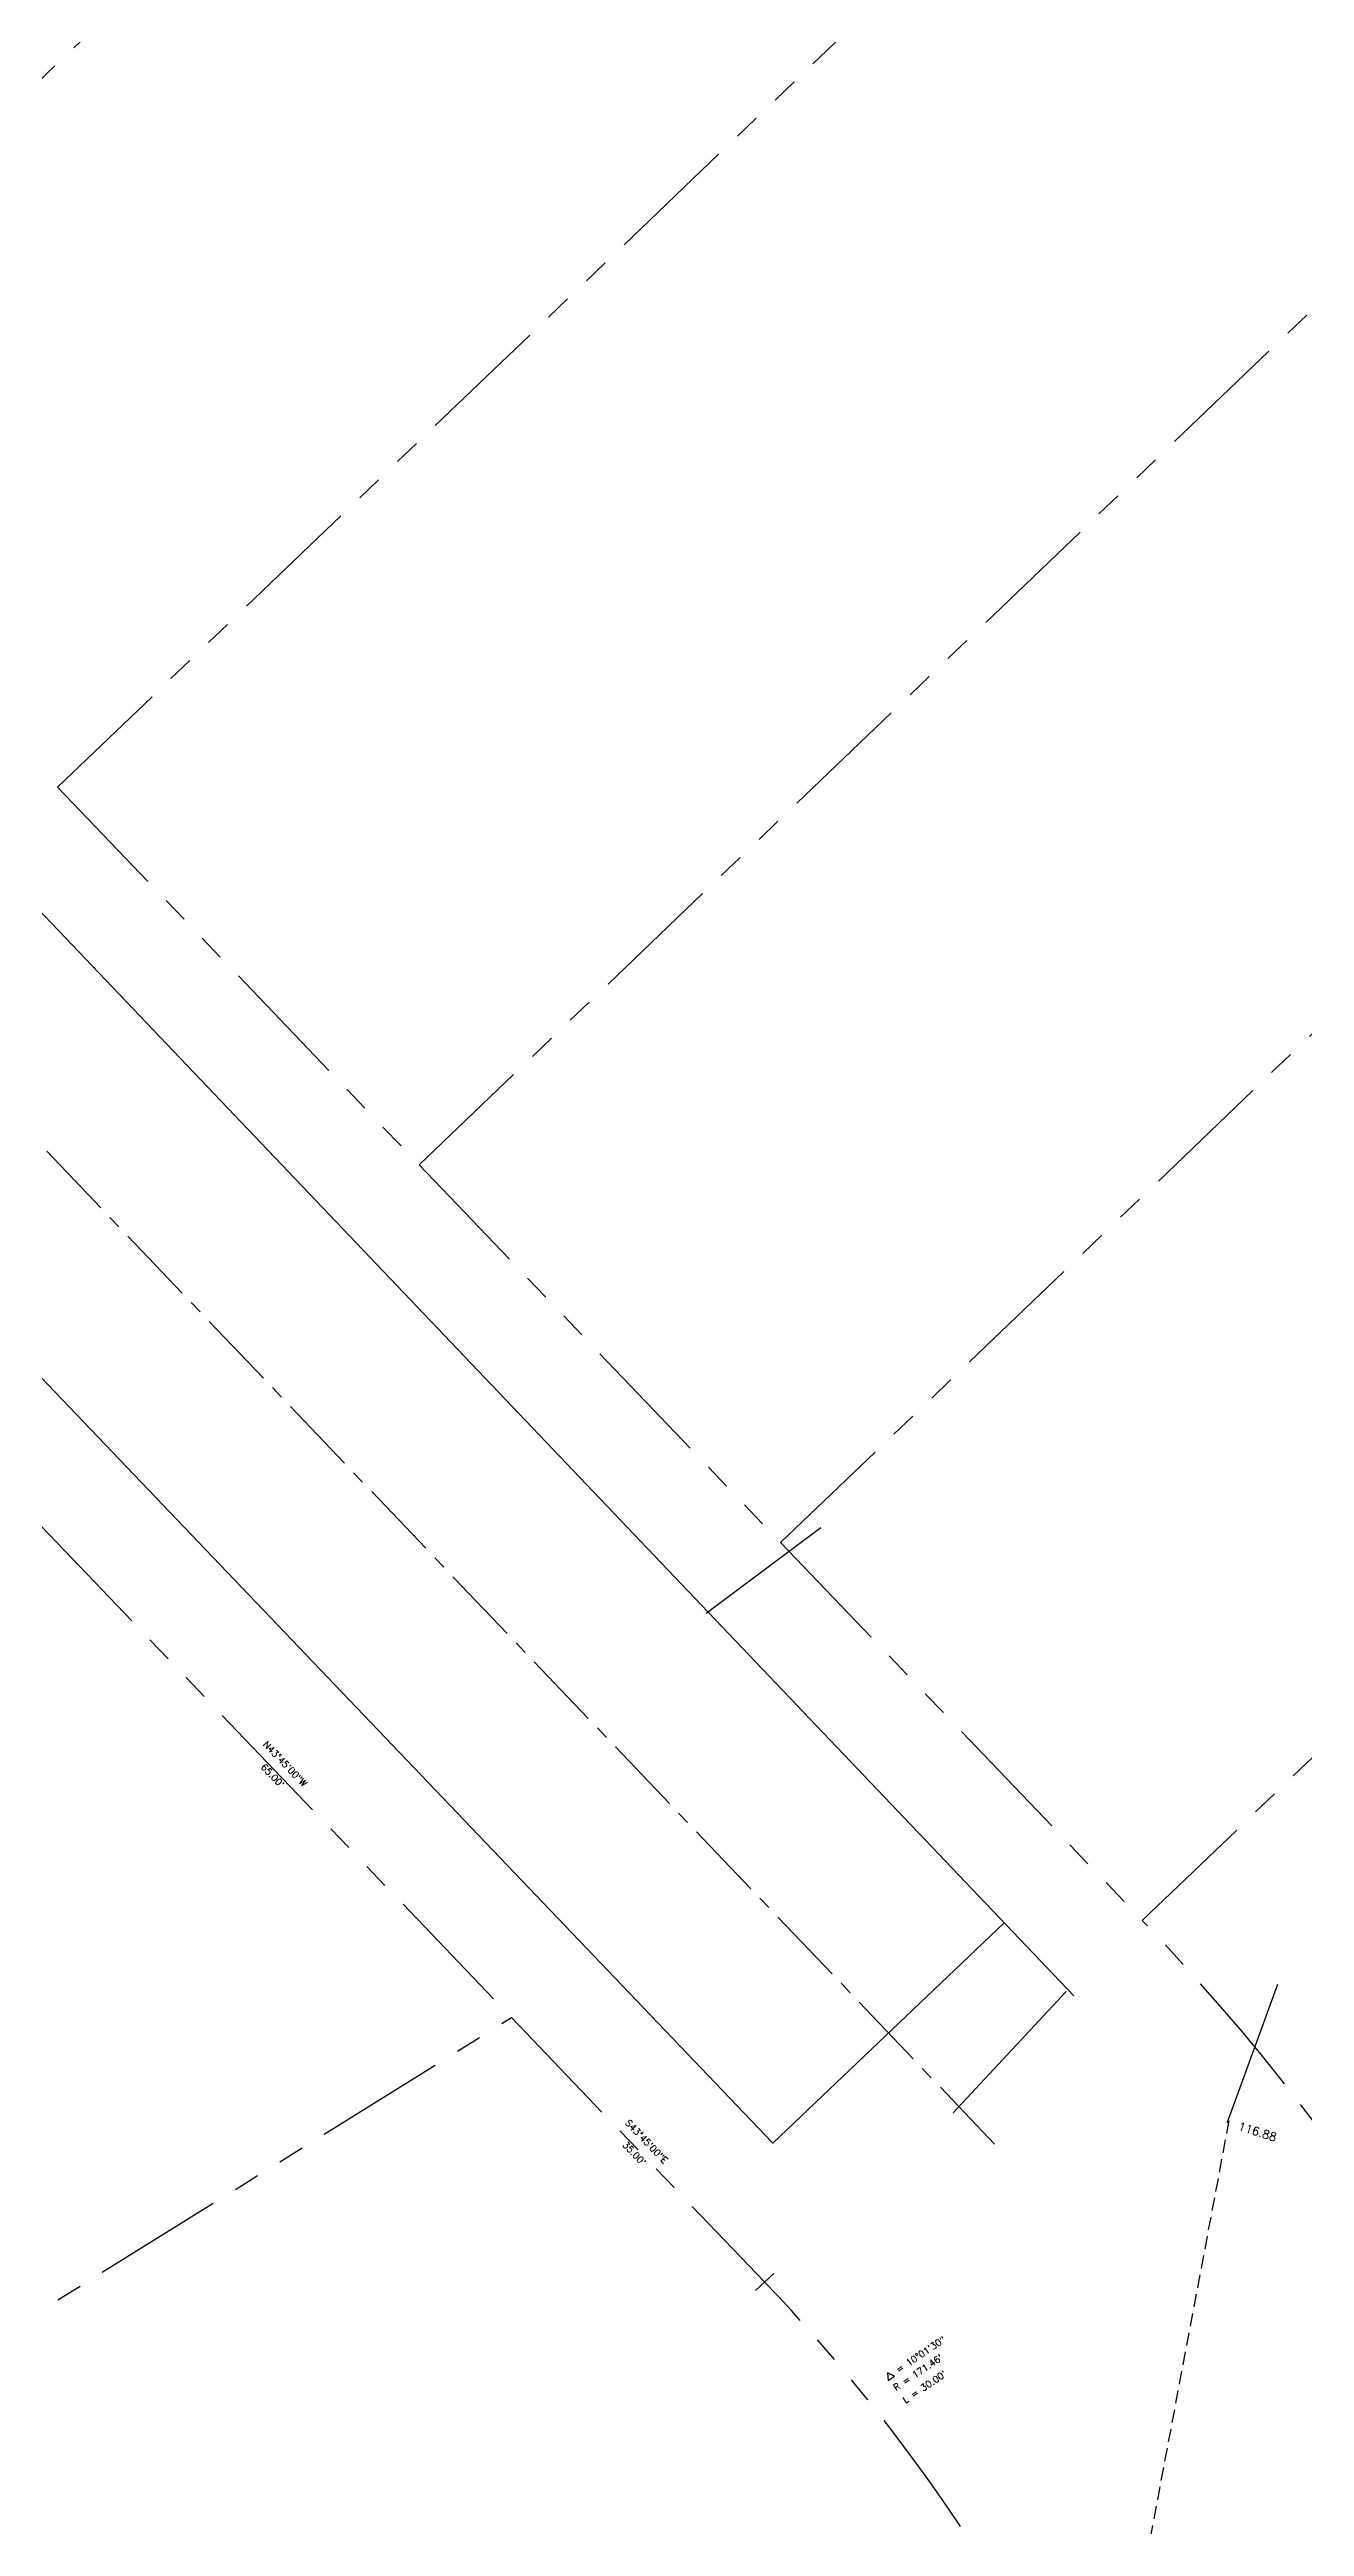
# Model space of a CAD drawing. Extents: x 3812 to 5524, y 4309 to 5867.
# Drawn here: x 5128.1 to 5248.1, y 5270 to 5506.9 of the extents above; entities that cross this region are included whole.
import ezdxf
from ezdxf.enums import TextEntityAlignment as Align

# ---------------------------------------------------------------- set-up
doc = ezdxf.new("R2010")
doc.units = 0
doc.header["$LTSCALE"] = 10
doc.header["$MEASUREMENT"] = 0
doc.header["$PDMODE"] = 2
doc.header["$PDSIZE"] = 0.05
for name, pattern in [('CENTER2', [1.125, 0.75, -0.125, 0.125, -0.125]), ('HIDDEN2', [0.1875, 0.125, -0.0625]), ('PHANTOM', [2.5, 1.25, -0.25, 0.25, -0.25, 0.25, -0.25])]:
    doc.linetypes.add(name, pattern=pattern)
doc.layers.get('0').update_dxf_attribs({"linetype": 'CONTINUOUS'})
for name, color, linetype in [('BNDRY-REC', 4, 'PHANTOM'), ('CENTER', 7, 'CENTER2'), ('CRBSPLT', 6, 'CONTINUOUS'), ('ELEV', 7, 'CONTINUOUS'), ('PLT_ANNO_TXT', 120, 'CONTINUOUS'), ('PNTS-FIELD5-12-16', 3, 'CONTINUOUS'), ('TIES', 7, 'HIDDEN2')]:
    doc.layers.add(name, color=color, linetype=linetype)
doc.styles.add('L80', font='simplex.shx', dxfattribs={"height": 0.8})
doc.styles.add('S6', font='SIMPLEX', dxfattribs={"height": 0.083333})

# ---------------------------------------------------------------- blocks, each defined once
blk = doc.blocks.new('DELTA')
blk.add_lwpolyline([(0, 0), (0.096, 0), (0.048, 0.083)], close=True)
blk = doc.blocks.new('POINT')
blk.add_point((0, 0))
at = {"layer": 'ELEV', "style": 'S6'}
blk.add_attdef('ELEV', (0.119, -0.04), '', height=0.0833, dxfattribs=at)

msp = doc.modelspace()

# ---------------------------------------------------------------- linework, layer by layer
at = {"layer": 'BNDRY-REC'}
for p, q in [((5094.33, 5472.45), (5202.68, 5576.17)), ((5128.9, 5436.33), (5237.26, 5540.05)), ((5163.48, 5400.21), (5271.83, 5503.94)), ((5094.33, 5472.45), (5128.9, 5436.33)), ((5198.05, 5364.09), (5306.41, 5467.82)), ((5128.9, 5436.33), (5163.48, 5400.21)), ((5232.63, 5327.97), (5340.98, 5431.7)), ((5163.48, 5400.21), (5198.05, 5364.09)), ((5127.36, 5365.63), (5172.31, 5318.68)), ((5198.05, 5364.09), (5232.63, 5327.97)), ((5027.05, 5228.28), (5172.31, 5318.68)), ((5172.31, 5318.68), (5196.51, 5293.4)), ((5195.63, 5292.59), (5197.39, 5294.2))]:
    msp.add_line(p, q, dxfattribs=at)
for radius, start in [(221.46, 31.9188), (171.46, 33.7249)]:
    msp.add_arc((5072.65, 5174.83), radius, start, 43.75, dxfattribs=at)
at = {"layer": 'CENTER'}
msp.add_line((5218.5, 5306.59), (4986.87, 5549.19), dxfattribs=at)
at = {"layer": 'CRBSPLT'}
for p, q in [((5226.1, 5320.75), (5029.74, 5526.67)), ((5197.31, 5306.66), (5015.17, 5497.18)), ((5190.92, 5357.35), (5201.89, 5365.53)), ((5197.31, 5306.66), (5219.42, 5327.75)), ((5240.77, 5308.69), (5245.59, 5321.87)), ((5225.34, 5321.18), (5214.56, 5309.58))]:
    msp.add_line(p, q, dxfattribs=at)
at = {"layer": 'TIES'}
msp.add_line((5240.92, 5308.82), (5084.09, 4478.77), dxfattribs=at)

# ---------------------------------------------------------------- block references
at = {"layer": 'PLT_ANNO_TXT', "xscale": 7.683073229291718, "yscale": 7.683073229291718, "zscale": 7.683073229291718, "rotation": 34.01083333333334}
msp.add_blockref('DELTA', (5208.32, 5283.98), dxfattribs=at)
at = {"layer": 'PNTS-FIELD5-12-16'}
ref = msp.add_blockref('POINT', (5240.77, 5308.67), dxfattribs=dict(at, xscale=9.6, yscale=9.6, zscale=9.6, rotation=342.3291666666667))
ref.add_attrib('ELEV', '116.88', (5241.74, 5307.96), dxfattribs={"layer": 'ELEV', "height": 0.8, "rotation": 342.3292, "style": 'S6'})

# ---------------------------------------------------------------- texts
at = {"layer": 'PLT_ANNO_TXT', "style": 'L80'}
for s, p in [("65.00'", (5149.24, 5341.59)), ('N43%%d45\'00"W', (5150.43, 5342.72)), ('S43%%d45\'00"E', (5185, 5306.61)), ("35.00'", (5183.82, 5305.47))]:
    msp.add_text(s, height=0.64, rotation=313.75, dxfattribs=at).set_placement(p, align=Align.CENTER)
for s, p in [("R = 171.46'", (5209.1, 5282.95)), (' = 10%%d01\'30"', (5208.98, 5284.42)), ("L = 30.00'", (5209.99, 5281.76))]:
    msp.add_text(s, height=0.64, rotation=34.0108, dxfattribs=at).set_placement(p)

doc.saveas('drawing.dxf')
